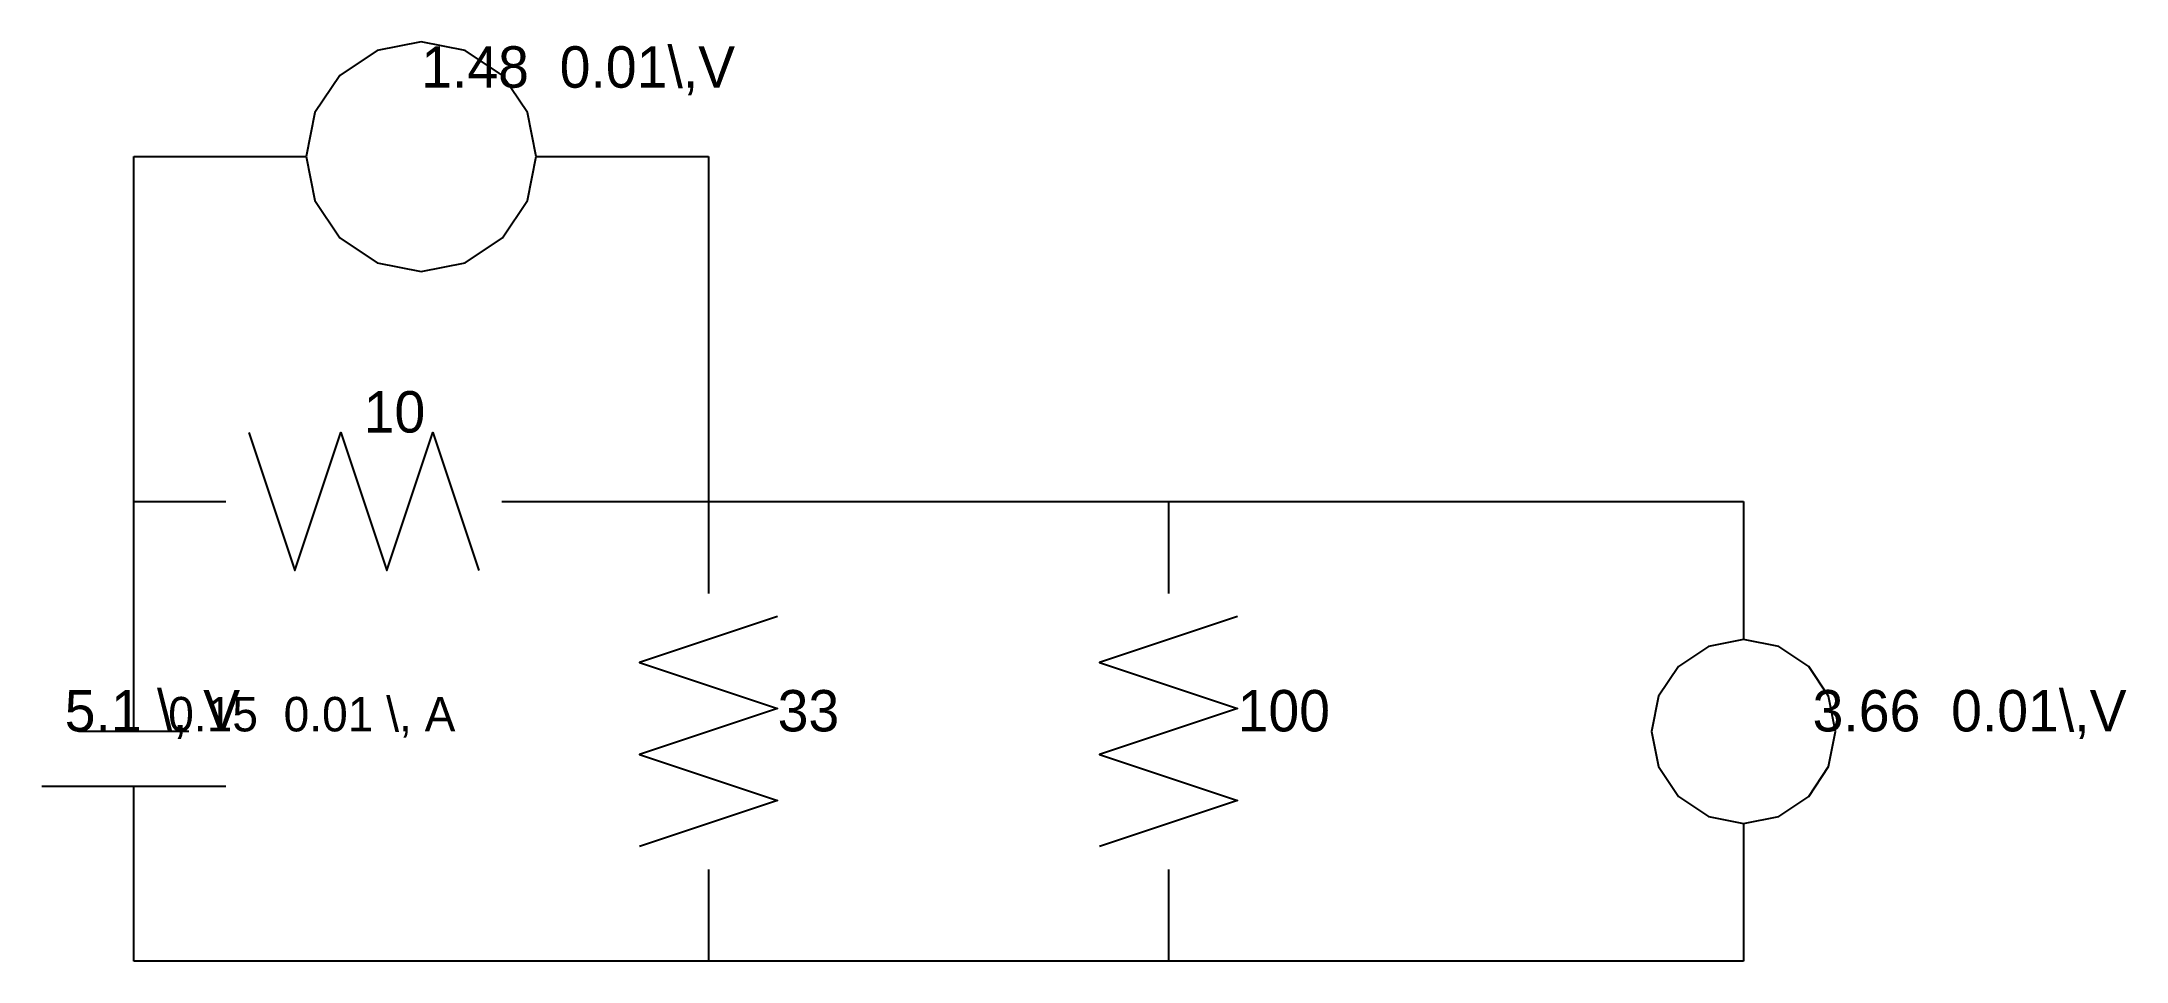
# Model space of a CAD drawing. Extents: x -4 to 86.6, y 0 to 40.
import ezdxf

# ---------------------------------------------------------------- set-up
doc = ezdxf.new("R2010")
doc.units = 0
for name, color, linetype in [('CIRCUIT', 7, 'CONTINUOUS'), ('CURRENT', 4, 'CONTINUOUS'), ('LABELS', 3, 'CONTINUOUS')]:
    doc.layers.add(name, color=color, linetype=linetype)

msp = doc.modelspace()

# ---------------------------------------------------------------- linework, layer by layer
at = {"layer": 'CIRCUIT'}
for p, q in [((0, 20), (0, 35)), ((0, 35), (7.5, 35)), ((17.5, 35), (25, 35)), ((25, 35), (25, 20)), ((0, 10), (0, 20)), ((0, 20), (4, 20)), ((16, 20), (20, 20)), ((20, 20), (25, 20)), ((25, 20), (25, 16)), ((25, 20), (45, 20)), ((45, 20), (45, 16)), ((45, 20), (70, 20)), ((70, 20), (70, 14)), ((2.4, 10), (-2.4, 10)), ((4, 7.6), (-4, 7.6)), ((0, 0), (0, 7.6)), ((70, 6), (70, 0)), ((25, 4), (25, 0)), ((45, 4), (45, 0)), ((25, 0), (0, 0)), ((45, 0), (25, 0)), ((70, 0), (25, 0))]:
    msp.add_line(p, q, dxfattribs=at)
for points in [[(17.5, 35), (17.1194, 36.9134), (16.0355, 38.5355), (14.4134, 39.6194), (12.5, 40), (10.5866, 39.6194), (8.9645, 38.5355), (7.8806, 36.9134), (7.5, 35), (7.8806, 33.0866), (8.9645, 31.4645), (10.5866, 30.3806), (12.5, 30), (14.4134, 30.3806), (16.0355, 31.4645), (17.1194, 33.0866), (17.5, 35)], [(5, 23), (7, 17), (9, 23), (11, 17), (13, 23), (15, 17)], [(28, 15), (22, 13), (28, 11), (22, 9), (28, 7), (22, 5)], [(48, 15), (42, 13), (48, 11), (42, 9), (48, 7), (42, 5)], [(70, 6), (71.5307, 6.3045), (72.8284, 7.1716), (73.6955, 8.4693), (74, 10), (73.6955, 11.5307), (72.8284, 12.8284), (71.5307, 13.6955), (70, 14), (68.4693, 13.6955), (67.1716, 12.8284), (66.3045, 11.5307), (66, 10), (66.3045, 8.4693), (67.1716, 7.1716), (68.4693, 6.3045), (70, 6)]]:
    msp.add_lwpolyline(points, dxfattribs=at)

# ---------------------------------------------------------------- texts
at = {"layer": 'CURRENT'}
msp.add_text('0.15  0.01 \\, A', height=1.5, dxfattribs=at).set_placement((1.5, 10))
at = {"layer": 'LABELS'}
for s, p in [('1.48  0.01\\,V', (12.5, 38)), ('10', (10, 23)), ('5.1 \\, V', (-3, 10)), ('33', (28, 10)), ('100', (48, 10)), ('3.66  0.01\\,V', (73, 10))]:
    msp.add_text(s, height=1.8, dxfattribs=at).set_placement(p)

doc.saveas('drawing.dxf')
